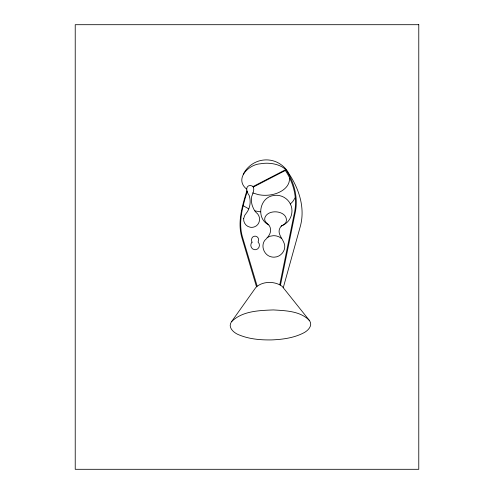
<?xml version="1.0" encoding="UTF-8"?>
<svg xmlns="http://www.w3.org/2000/svg" width="494" height="494" viewBox="0 0 494 494"><rect width="100%" height="100%" fill="white"/><g stroke="black" fill="none" stroke-linecap="round" stroke-linejoin="round"><path stroke-width="0.74" d="M279.795 284.6L294.078 214.532C297.82 199.317 293.998 183.373 285.353 170.486L253.329 187.035M280.481 285.013L294.825 214.415C298.629 198.928 294.652 182.718 285.835 169.627C281 165.218 274.287 163.465 267.878 163.236A36.562 36.562 0 0 0 260.443 163.792C248.618 164.459 234.15 178.834 246.543 189.054M247.222 191.437C242.77 206.14 237.917 222.139 242.597 237.447L257.133 286.038M252.008 242.264C250.964 240.059 251.526 236.62 254.484 236.225A3.625 3.625 0 0 1 255.657 236.225C258.263 236.607 259.523 239.88 258.035 242.011C260.709 244.326 259.356 249.211 255.812 249.649A4.576 4.576 0 0 1 254.404 249.643C250.983 249.192 249.556 244.499 252.076 242.159M283.266 287.73L300.148 226.968C305.434 208.635 299.327 189.288 289.039 173.876C285.131 166.064 277.011 160.562 268.279 159.963A26.194 26.194 0 0 0 261.141 160.42C253.465 161.989 246.704 167.268 243.246 174.289M246.858 190.758C242.313 205.831 237.194 222.214 241.967 237.923L256.46 286.631M295.295 197.557L292.763 201.589L290.361 203.96C293.146 209.468 292.244 216.514 288.224 221.189C286.427 223.22 284.173 224.881 281.599 225.777C283.408 225.048 285.124 223.868 286.075 222.127C289.262 210.808 267.779 207.894 264.784 218.021C263.605 222.566 269.224 223.677 270.125 227.339C272.015 232.637 268.205 237.089 264.691 240.448C260.418 246.475 264.481 255.769 271.7 256.948A11.504 11.504 0 0 0 274.392 257.152C279.728 257.004 284.464 252.434 284.754 247.093C285.26 239.609 274.72 233.835 281.172 226.227M231.532 321.693C227.209 327.559 234.317 333.308 239.479 335.074C249.674 339.199 260.863 340.107 271.762 339.909C282.475 339.464 293.467 338.007 303.155 333.154C307.571 331.11 313.054 325.916 309.652 320.779L282.222 286.421C274.985 280.87 262.277 280.95 255.756 287.576L231.532 321.693C242.233 310.973 259.072 310.491 273.318 309.929C285.717 310.689 300.648 310.992 309.652 320.779M281.129 226.295L281.599 225.777M267.124 237.725L269.749 236.305L273.133 235.706A13.733 13.733 0 0 1 276.702 236.033L279.129 236.861L281.605 238.583M252.977 186.596L285.804 169.596M260.591 211.87L254.885 210.889M252.712 192.932L258.652 194.716L261.925 195.167A35.679 35.679 0 0 0 271.953 194.648C279.9 193.142 289.737 187.8 289.49 178.569M248.766 208.869L243.246 205.739M268.779 224.863C255.775 218.756 259.424 197.396 273.497 195.55A15.87 15.87 0 0 1 277.4 195.321C282.852 195.655 287.959 199.057 290.361 203.966M243.666 218.669C243.252 222.609 246.185 226.511 250.081 227.197A8.645 8.645 0 0 0 251.372 227.339A8.379 8.379 0 0 0 252.23 227.326L253.045 227.221A8.935 8.935 0 0 0 254.583 226.783C260.499 224.671 261.24 216.039 256.176 212.55A18.871 18.871 0 0 1 253.558 208.727L252.397 205.961A19.661 19.661 0 0 1 251.471 201.348A19.581 19.581 0 0 1 251.668 196.655C252.823 193.284 256.448 186.059 250.297 185.429C244.765 185.775 246.716 192.512 249.1 195.291A19.513 19.513 0 0 1 249.952 204.516L249.668 206.035A19.371 19.371 0 0 1 247.296 211.803L244.635 215.501L243.666 218.669M418.776 24.7L75.224 24.7L75.224 469.3L418.776 469.3L418.776 24.7"/></g></svg>
